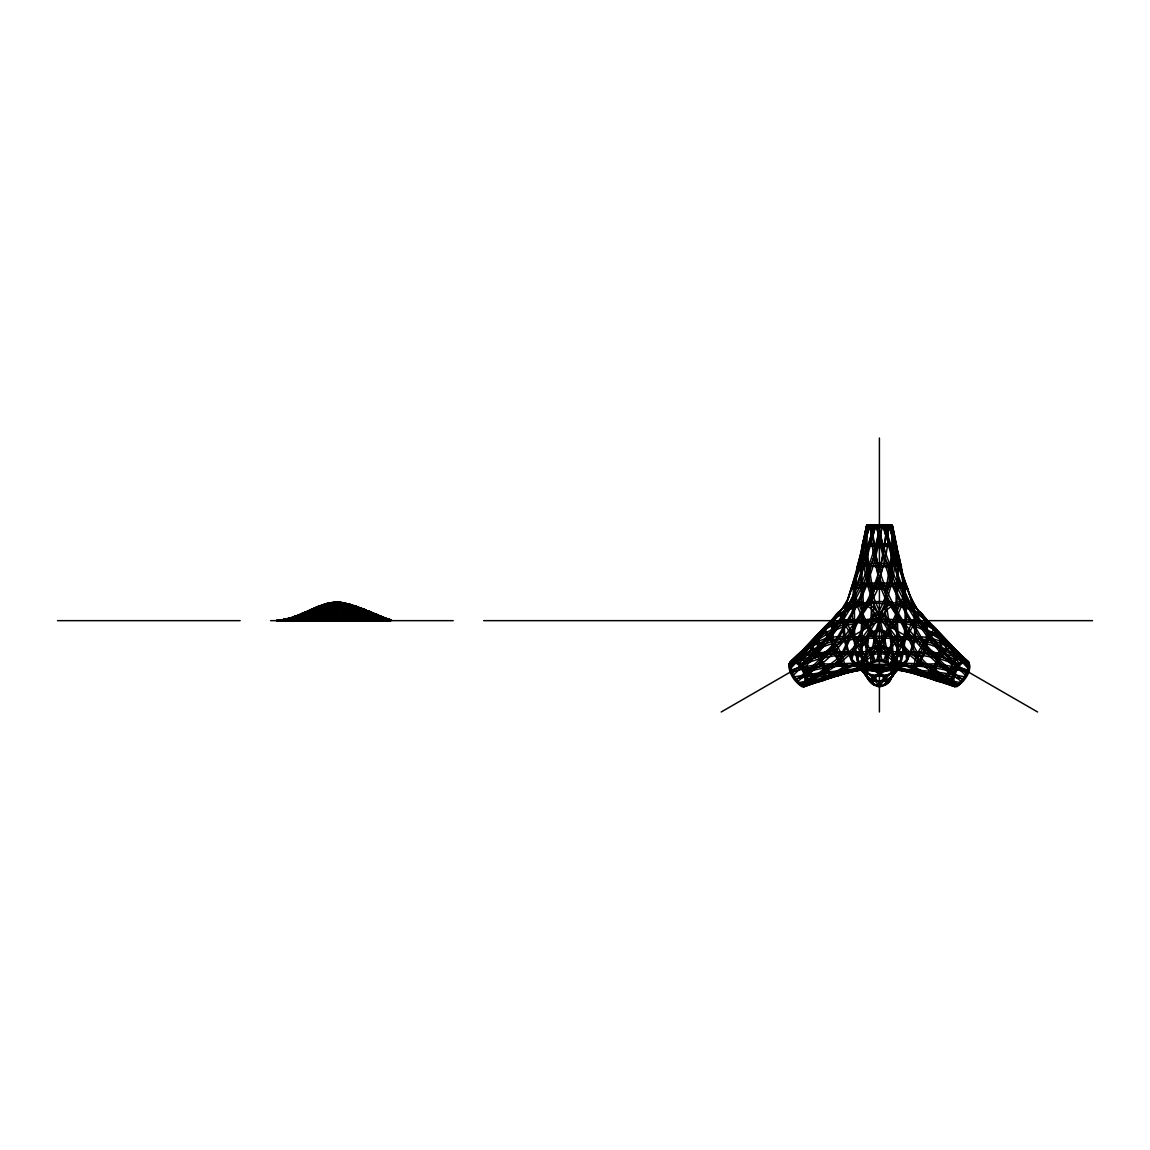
<?xml version="1.0" encoding="UTF-8"?>
<svg xmlns="http://www.w3.org/2000/svg" width="1150" height="1150" viewBox="0 0 1150 1150"><rect width="100%" height="100%" fill="white"/><g stroke="black" fill="none" stroke-linecap="round" stroke-linejoin="round"><path stroke-width="1.5" d="M863.363 604.742L863.19 618.844M873.986 602.801L873.986 608.077L870.607 626.161M916.09 621.489C916.176 631.925 915.515 642.807 910.958 652.366M913.215 668.668L911.102 669.961A61.913 29.814 72.1 0 1 899.631 669.947L891.954 664.988L891.983 659.626L917.872 612.663L920.863 612.433C930.508 628.36 926.986 649.419 917.413 664.556M866.928 544.741L867.359 527.174M927.849 635.332L926.943 624.867L925.046 619.102L922.056 614.143L917.872 612.663M862.543 667.359L864.153 658.217M891.911 654.451L892.084 669.041L893.191 654.206M861.911 615.178L860.43 648.801M862.169 662.199C860.89 669.674 865.059 677.221 872.217 679.851A22.641 21.448 0 0 0 886.679 679.822C895.706 676.646 899.271 665.548 895.045 657.268M940.039 646.156C940.096 640.679 940.484 633.952 936.186 629.898L933.613 629.956C924.428 641.542 911.749 656.822 914.466 672.448L917.082 674.403A37.044 18.227 -78.1 0 0 926.224 674.418C935.453 669.056 938.601 657.584 939.996 647.68M898.38 566.49L896.899 603.994L898.121 640.521M865.648 543.763L865.734 540.529M308.732 617.837L307.97 618.887L309.264 616.472L321.224 607.775L308.804 616.472L308.214 617.866M854.694 590.611L857.512 565.426L868.954 525.579L870.306 526.053C858.36 556.255 851.158 588.297 852.682 620.914M896.583 583.683C898.394 564.19 897.057 544.568 892.443 525.536L892.098 526.082C907.134 589.821 866.583 658.519 806.438 681.677L806.049 680.326C864.843 656.075 904.935 588.829 890.617 525.564L892.874 535.699L893.219 545.287M904.116 638.696L902.563 652.28M892.414 671.931C892.946 693.091 860.602 687.226 866.884 667.747M861.882 637.617L863.104 621.891M861.393 564.348L862.586 545.071L866.726 526.082C851.69 589.821 892.242 658.519 952.387 681.677L952.775 680.326C893.981 656.075 853.889 588.829 868.207 525.564L865.936 535.713M861.724 640.938L862.428 660.043M893.018 548.579L888.131 589.734M854.349 597.123L854.637 637.086M905.093 639.903L903.411 652.381M887.757 535.699L888.432 526.082M904.188 637.086C907.077 599.351 903.268 561.128 889.87 525.579L888.519 526.053C903.196 561.502 909.061 600.084 905.194 638.264M860.401 564.837L862.155 545.344L867.431 525.579M924.054 654.666L918.678 664.786L913.057 670.22A57.457 27.945 74.6 0 1 901.456 670.234L893.809 664.355L894.154 659.841L919.626 613.913M865.763 652.625L867.186 637.589M891.768 546.451C891.063 573.189 879.779 599.696 888.217 626.175M892.069 671.744C892.558 695.534 858.806 686.694 868.48 666.641M871.096 655.716L870.421 663.607L872.002 662.572C877.421 642.951 873.799 605.777 901.226 603.779M896.439 585.336L895.678 620.367M897.963 653.301L896.669 663.449M844.014 620.583C846.759 587.061 866.079 557.937 873.756 525.536L875.739 526.082C867.948 556.327 851.043 583.467 843.611 613.611M866.899 652.927L868.494 638.264M886.477 528.77L886.794 525.536M885.831 535.239L881.144 563.831M901.111 662.86L901.557 659.439L900.249 653.43M289.512 620.267L286.465 621.029L289.124 620.612L304.477 612.389L320.261 609.098L341.449 610.679L365.226 618.571L341.219 610.894L320.045 609.327L304.146 612.562L285.646 621L277.064 620.281L280.442 621.029L284.093 619.318L287.184 620.569L305.311 620.655L311.061 618.887L313.893 619.146L323.984 616.314L341.766 606.323L348.292 604.325L350.879 604.569L355.235 607.832L362.221 619.376M871.542 652.496L875.926 630.703L880.613 614.531M927.806 638.839L924.729 653.258M294.457 618.801L295.751 616.314L298.871 615.811L319.24 606.05L325.292 604.181L337.899 602.945L358.498 607.2L386.759 619.304L389.534 619.562L381.168 617.018M900.551 663.694L901.039 660.402L899.832 654.364M866.712 670.177L866.381 672.304L864.498 669.918M852.064 653.631L851.086 659.626L853.429 663.651M940.542 654.364C941.706 646.918 943.288 637.316 937.595 631.379L935.281 631.321C926.181 642.534 914.063 657.441 916.349 672.736L918.936 674.878A34.5 16.963 -77.9 0 0 928.107 674.878L932.981 670.68M867.445 636.079C875.869 608.149 868.739 580.046 866.022 551.928M880.483 535.713L882.266 526.053L880.167 525.579C869.544 579.341 840.722 629.539 801.349 667.446L802.829 669.041C842.131 630.617 871.326 580.074 882.266 526.053M868.696 636.582L869.529 632.155M879.549 528.813L880.167 525.579M954.802 663.09C955.751 657.829 957.763 650.268 952.588 646.587L950.633 646.559C941.102 653.732 932.089 668.251 936.316 680.354A20.93 9.933 -69 0 0 943.402 680.369L946.033 678.27M902.218 653.976L899.875 661.954M858.992 654.379L857.785 660.316L858.259 663.579M876.314 545.215L878.341 535.296M878.773 543.993L879.462 540.687L880.038 543.95M895.965 668.854L893.32 675.294L886.477 680.383A20.93 19.852 0 0 1 872.275 680.34L865.432 675.208L862.845 668.811M858.576 653.416L857.253 659.525L857.727 662.975M880.483 576.84L882.898 566.116M879.75 570.227L880.814 565.584M877.953 578.076L872.074 597.439L868.049 603.362M867.804 527.189L863.564 544.827M875.136 550.203L875.926 546.868M880.095 578.493C878.485 595.384 866.036 607.258 858.274 621.446M863.176 546.451L848.714 597.425L842.389 608.422L816.601 640.004M869.544 541.736L871.111 535.296M871.901 563.615L873.137 558.555M903.109 653.861C901.226 664.369 894.657 673.181 888.562 681.677L898.553 664.844M878.428 545.646L873.712 564.089M880.497 653.531L878.658 660.761L876.559 660.919L879.98 647.148M875.394 526.01L872.074 538.919M868.351 546.566L865.418 557.808M864.354 545.287L858.964 565.225M866.956 535.627L869.587 526.053M880.9 652.05L886.708 634.901M853.674 650.512L851.992 659.841L854.306 664.355L853.516 663.866L856.046 663.492M870.334 545.459L865.231 563.313M858.547 566.72L848.168 598.029M871.499 565.311L865.562 584.401M940.096 655.874L936.531 665.332M863.679 564.247L854.996 590.266M852.308 652.136L856.937 639.371M873.267 565.8L867.934 582.001M318.564 606.251L317.515 607.372C319.47 621.704 319.729 624.321 317.012 607.531L320.433 605.964L326.082 607.646L332.364 611.34L341.981 619.404L351.411 621.029L341.464 619.433L328.871 609.558L322.575 606.683L318.076 606.424M895.261 664.887L896.943 654.767L897.101 640.938M864.239 566.591L854.996 592.796M862.701 660.56L863.765 657.297M322.805 607.2L324.429 605.446L332.048 602.37C335.886 603.707 333.241 601.062 339.48 603.06M910.038 652.266C926.756 608.149 894.844 567.18 885.069 525.536L883.085 526.082C890.761 557.448 909.664 585.163 915.572 616.788M844.042 652.194L857.526 622.826M894.312 667.977L891.868 675.639L896.109 665.031M332.824 617.421L313.346 618.01L308.056 619.965L291.726 620.971L308.099 619.261L317.989 616.716L334.693 606.136L344.181 602.916L346.136 603.678L349.686 607.861L355.911 619.548M354.789 606.007L359.864 608.293L368.101 619.304L362.71 610.765L357.909 606.869L354.789 606.007L348.479 606.956L330.107 615.969L319.729 618.887L291.223 621.029L293.408 620.209L296.729 615.652L301.401 614.474L310.428 615.595L312.757 616.4L313.202 617.622L309.997 615.782L300.941 614.675L292.431 620.899L283.576 619.807L282.253 620.569M336.777 615.897L314.769 615.451L294.299 619.879L280.787 620.942L278.774 620.267L285.43 620.554L294.874 616.299L299.949 616.213L302.594 614.617L320.836 609.629C336.763 607.157 352.906 609.284 368.216 613.726L373.074 616.113L379.543 616.242L382.404 619.606L378.566 615.437L372.471 612.993L358.254 612.159L355.206 612.95M880.397 645.61L882.855 638.753M859.107 651.978L866.755 637.862M887.714 655.931L885.471 661.897L883.43 661.092L885.874 654.767M280.169 621.029L286.81 619.85L289.412 620.411M908.759 655.529L907.479 658.792L902.635 663.607M864.958 585.939L857.512 602.269M279.436 620.871L277.236 620.224L278.976 620.899L285.128 619.045L289.8 619.318L292.646 617.665L302.306 616.199L314.194 616.285L329.216 614.373L339.437 615.034L352.087 612.317M359.72 620.296L312.728 621.029L291.022 620.296L290.907 621.029L302.479 620.813L303.988 617.507L318.147 607.157L326.643 603.563L331.559 602.83L337.238 603.793L344.871 603.074L353.409 606.05L365.254 615.092L364.823 618.226L357.506 620.008L348.766 619.965L340.371 603.678L336.504 602.327L327.419 606.524L312.469 617.133L298.195 619.965L288.305 620.784L285.344 619.663L283.633 620.554L278.113 620.137L277.251 621.014L280.816 619.965L286.364 620.871M883.947 636.051L888.562 627.325L892.098 623.516M866.755 585.178L862.902 594.464L847.148 623.889M888.303 654.537C890.991 647.119 896.31 639.213 904.964 638.739M854.838 646.329L858.058 638.883M886.535 653.315L891.207 644.704L896.109 639.644M378.522 615.135C362.724 609.644 346.351 601.206 329.245 602.887L322.834 605.058L323.092 609.155L326.557 618.772L359.921 619.649L380.391 618.686M364.291 618.168L364.996 616.659L363.946 614.732M853.789 593.601C840.032 624.982 816.299 650.613 791.689 673.914L792.997 675.639L803.951 664.772M909.664 655.284L907.091 660.661L903.152 664.111M853.602 596.045L842.792 616.299M950.288 669.501C953.566 662.414 957.72 651.418 951.165 645.15L949.038 645.179C939.421 652.654 929.861 667.489 934.447 679.851M951.74 670.306L953.178 667.402M324.501 604.181L322.834 605.058M855.226 606.754L835.274 641.024M905.021 664.556L907.839 659.18L906.861 653.933M857.584 637.891L865.821 624.019M862.586 544.137L872.246 544.137M856.074 623.3L842.289 652.452L837.214 658.921L813.97 676.631M858.82 637.474L866.496 624.881L871.484 619.146L877.321 613.913L880.526 614.071M861.106 648.586L868.207 637.56M900.896 664.571L898.409 669.113L894.398 672.391L888.533 674.418A37.044 36.441 0 0 1 870.262 674.418L864.556 672.448L860.516 669.199L857.972 664.7M864.527 655.902C869.199 642.031 889.597 642.031 894.283 655.888M861.896 613.669C877.076 587.061 890.33 557.376 887.814 526.01L886.204 525.607C885.428 583.769 851.747 640.895 804.497 673.914L805.446 675.639C829.826 660.905 848.01 638.178 861.896 613.669L861.091 586.098M864.929 656.837L866.467 654.077M900.292 665.332L897.891 669.631L894.139 672.808L888.605 674.878A34.5 33.911 0 0 1 870.248 674.878L864.556 672.736L860.833 669.53L858.489 665.203M304.851 617.507L320.534 605.662L331.674 604.512L338.574 605.029L342.067 606.424M845.451 626.836L833.132 646.573L821.201 660.848M891.365 664.614C894.326 657.973 901.068 652.438 908.701 654.048M904.116 664.786L906.732 660.287L905.913 653.258M857.555 620.583L861.436 614.086M862.227 612.792L867.042 604.842M841.153 618.93L825.398 640.564L806.279 662.314M889.266 664.211L894.484 656.751M949.584 670.996L941.678 679.822A22.641 10.724 -68.6 0 1 934.447 679.837M948.649 675.294L950.231 672.937M865.878 585.853L876.113 589.116L877.292 587.377L882.122 587.262L887.326 585.034M314.338 608.106L311.65 610.233L312.124 618.729L311.147 610.406L312.139 608.968L316.696 608.149L325.637 611.742L336.016 620.094L342.628 621.029L335.484 620.109L325.177 611.929L319.111 609.083L313.864 608.321M312.671 617.723L314.841 620.871L317.932 619.836L327.491 619.678L343.778 616.184L354.775 611.829L366.016 610.549L371.939 612.504L376.151 615.494L381.268 616.285L386.716 620.712L388.111 620.181L383.309 620.152L366.85 615.566M881.072 612.979L884.954 607.588L890.689 604.268M843.511 653.746L838.551 660.531L832.485 665.261M287.787 618.484L286.911 619.663L277.754 620.899L297.505 617.737L300.668 615.926L302.479 613.166L304.621 612.548L315.948 614.675L322.287 620.856L325.623 619.836L332.537 621.014L352.676 620.54L362.135 619.318L363.774 618.111M313.217 618.7L313.95 618.384L314.913 620.583L318.809 620.842L355.695 620.195L376.323 620.986L382.476 619.016L381.714 616.831L376.697 614.387L368.791 615.25L354.574 609.73M900.709 666.152L885.054 685.141L883.085 685.644L900.752 666.454M832.384 645.035L820.266 658.993L809.068 669.386M842.835 607.991L826.419 627.742L796.318 660.373M866.784 622.854L876.084 612.663M288.305 620.784L303.557 619.318L312.786 617.205L331.344 604.512L338.057 602.111L339.71 602.37L342.269 605.82L349.298 619.922L339.537 620.957M867.574 652.769L869.803 650.167L877.536 646.559M813.381 643.655L798.042 660.517M891.106 627.756L896.856 623.372M296.916 617.061L301.429 616.515L310.514 617.924L318.363 616.501M336.734 602.054L328.498 603.577L320.85 607.732M796.878 661.782L790.165 669.041L789.346 667.446L795.153 661.552M338.201 606.611L333.112 603.506L328.526 603.175L329.533 608.566L334.061 618.959L329.058 603.074M892.113 670.177L894.413 667.776M867.689 636.626C872.893 627.785 885.946 627.799 891.149 636.626M317.616 616.644L334.291 605.978L341.493 603.175M903.684 665.332L898.409 668.164A86.998 38.281 58 0 1 885.399 668.092M330.438 602.801L328.526 603.175M869.328 636.467L871.599 634.268M820.008 661.997L812.806 668.869M310.514 617.924L312.901 616.903M326.643 603.563L318.147 607.157M348.292 604.325L341.349 606.122L327.923 614.215L318.823 617.852L313.591 619.102L296.082 617.694L291.453 618.499M290.317 617.837L285.214 619.678L287.155 619.807M288.722 618.959L293.236 617.564L306.072 618.801L325.924 617.464M361.172 617.176L355.436 619.318L344.698 620.497L320.505 620.296L344.31 620.454L354.991 619.246L361.172 617.176L360.956 615.696L356.744 611.441M310.586 610.262L306.734 611.57L305.44 618.815L305.282 613.439L306.245 611.757L310.586 610.262L319.24 612.519L328.44 620.037L333.787 621.029M868.667 664.527C874.173 658.591 884.537 658.562 890.086 664.456M305.339 617.162L302.68 619.404L302.464 621L293.523 620.296L302.349 620.971L314.295 619.39C330.079 619.879 346.193 619.821 361.991 620.267M379.414 620.986L380.751 620.296L379.414 620.986L372.312 620.152L358.757 616.098L352.964 618.254L342.844 619.893L323.222 620.957L312.613 620.296L316.336 621.029L319.743 620.267M308.746 616.271C316.854 609.629 327.923 611.527 337.568 610.147M305.253 614.459L296.901 619.634L311.104 611.34M308.66 613.626L322.805 605.705L334.032 602.327L342.887 602.859L350.606 606.524L355.594 610.822M339.71 602.37L334.463 602.816M806.624 671.514L795.642 680.326L797.295 681.677L809.212 672.232M826.534 670.033L830.099 667.173M314.525 610.535L317.228 608.393L328.799 603.678L339.106 602.097M361.862 621L367.166 619.749L372.801 621C373.937 618.944 375.878 622.366 373.678 620.296M372.801 621L374.196 620.296M355.235 606.179L348.896 607.171L330.496 616.098L320.045 618.944L302.479 620.813L302.277 619.807L302.148 620.698L299.331 620.914L277.064 620.281L277.035 621L277.006 620.253L277.394 621.029L279.292 620.152L281.333 620.77L295.622 618.959L314.381 614.287L333.5 612.562L354.042 613.841L365.513 615.94L376.524 619.735L378.034 618.844L377.991 616.328L370.128 611.57L355.911 608.982M373.304 621L367.655 619.735L365.427 621L361.086 620.684L353.683 618.815L339.537 607.214M336.088 602.399L346.682 607.804L357.363 617.895L363.069 619.663L364.996 619.246L367.813 621.029L356.213 619.692M295.723 616.386L293.149 618.254L290.102 618.614M820.539 674.274L824.133 671.729M816.931 676.804L808.263 682.238M294.903 617.061L283.964 620.468L294.918 617.076L315.172 608.221L327.779 604.957C346.624 602.773 364.349 610.147 381.484 616.788M358.8 608.048L364.521 609.414L367.123 611.283L373.477 619.332L367.598 611.426L364.981 609.586L358.8 608.048L351.871 609.385L336.907 615.954L326.384 618.758L308.099 620.784L299.417 620.296M359.231 608.249L352.274 609.615L337.281 616.098L320.807 619.764L302.522 620.296L302.637 621.029L277.394 620.296L281.218 621.029L283.576 619.404L291.683 618.154L317.889 608.422L338.014 605.921L359.159 609.371L368.704 613.18L375.346 614.143L379.816 617.291L382.461 617.449L386.975 619.864L391.086 619.879L387.981 619.951L386.716 618.499L381.527 617.521L378.494 615.351L376.567 615.681L373.29 613.453L368.805 612.663M313.202 617.622L313.763 618.628M354.214 605.604L375.058 613.928L378.019 616.026L390.756 619.778L327.103 618.499L300.696 619.692L288.909 618.341L281.132 620.655L287.601 618.772L289.34 619.404M806.538 681.317L810.261 679.032M830.774 674.461L847.205 665.16M294.314 619.016L310.054 609.845L319.901 607.099L325.91 606.625L339.71 607.832L347.286 609.687L370.918 618.571L355.321 612.087L344.166 616.342L327.836 619.721L308.603 620.957L302.809 619.548L300.394 620.267L293.825 619.447L289.843 620.899L285.991 619.404L279.723 620.008L286.451 619.332L290.217 620.885L315.158 620.123L319.628 620.986L357.751 620.281L378.12 621.029L287.543 620.267M896.957 668.366L883.861 677.997L876.559 686.119L878.658 686.723L889.554 674.461L902.937 665.16M280.658 620.137L282.397 620.871L289.369 618.183L308.516 615.451L329.231 615.351L333.054 616.242M805.259 682.079L800.127 685.141L801.823 685.644L805.69 683.603M377.43 620.856L379.011 620.224L379.917 621M383.41 620.885L384.991 620.253L378.106 620.08L362.638 616.098M721.237 711.979L803.419 664.527M814.286 658.26L845.293 640.363M848.398 638.566L879.405 620.655L910.426 638.566M809.471 647.206L803.893 650.368L790.28 661.897C802.772 648.054 819.591 637.33 838.681 636.611M290.059 618.542L298.727 615.811L319.096 606.151L331.559 602.83M355.681 620.296L328.196 619.289L295.564 620.267L289.556 619.404L285.947 620.885L282.081 619.85L291.626 618.168M310.141 610.492L313.289 610.521M283.892 620.094L294.357 617.751L298.698 615.049L308.43 612.821L320.922 611.915L331.66 612.95M308.229 617.219L310.673 617.78M356.629 611.958L362.293 610.319L368.618 610.995L374.196 614.416L378.264 619.433L372.902 613.238L369.107 612.648L357.363 614.287L341.033 618.959L328.929 620.367L336.433 620.267M281.908 620.267L284.165 620.957L282.771 621.029L284.884 620.583L286.379 618.801L294.4 617.794L320.879 609.385C336.835 606.812 353.021 609.069 368.359 613.611L380.808 618.441L390.08 620.08L384.459 619.577L373.692 615.509L365.729 615.121L353.941 615.609L337.971 619.548L341.104 617.866L350.692 616.558M312.843 610.765L316.25 611.311M796.548 662.041L789.274 665.893L789.633 664.211L799.538 658.749M829.222 675.28L818.239 681.073L804.051 686.723L819.777 681.188L842.993 669.113M902.577 665.591L891.02 670.22A57.457 55.89 0 0 1 867.833 670.234L855.629 665.088M344.181 602.916L341.047 603.031M295.478 618.916L314.424 614.086L326.787 612.576L340.443 612.404L360.238 614.675M335.139 612.921L359.073 618.671L343.016 613.884L317.529 612.059L300.064 616.342L299.287 618.959L299.489 616.443L302.004 613.367L310.155 612.864M292.057 618.872L311.449 613.194L314.64 613.166L317.357 610.765L329.072 605.446L340.213 602.959L345.173 603.175L353.754 606.064L360.956 610.636L364.449 614.761M289.196 620.396L304.276 618.154L311.621 615.911M279.033 620.267L277.179 620.986L279.292 620.152M810.865 646.429L824.924 640.924L838.379 638.739M324.012 604.339L332.925 607.042L347.3 618.527L352.504 618.916L340.472 617.291M309.724 613.094L313.174 613.626M871.355 663.694C877.852 659.611 888.476 661.077 891.552 668.768M377.919 620.856L371.364 619.131L367.641 620.482L356.888 620.971C354.689 620.109 333.141 621.201 353.726 620.281M858.59 565.958L857.196 566.619L870.248 565.958A39.819 12.291 0 0 1 888.548 565.958L901.614 566.605L900.249 565.958M903.555 665.246L890.862 669.961A61.913 59.627 0 0 1 867.934 669.947L854.206 664.988M283.518 621.029C278.099 619.62 286.767 622.092 287.874 619.347L295.622 618.959M329.173 605.576L332.925 607.042M285.459 620.382L287.126 619.606M346.279 615.581L349.672 615.178L358.412 616.774L367.252 614.919M797.999 661.394L803.778 658.777L817.434 655.299M281.118 620.123L278.976 620.899L281.506 619.721L284.021 620.066M282.181 620.267L280.442 621.029L278.616 620.296M901.686 665.376L898.193 666.784M279.048 620.152L281.103 620.77L283.461 619.85M326.212 604.541L329.59 605.36M329.949 602.931L336.461 605.015M872.721 633.176L877.191 631.321L881.849 631.379L886.247 633.276M380.952 620.583L382.777 620.037L383.899 620.885M306.647 617.751L308.502 617.076M378.494 620.942L384.819 620.454L385.768 619.505L387.564 620.885L388.743 620.066L389.505 620.756L390.554 619.735L376.208 617.536L363.357 618.743L343.548 618.47M304.793 616.86L307.021 617.593M334.938 602.054L317.817 606.783L297.62 617.464L294.515 618.096M283.906 620.957L288.564 620.784M350.376 605.202L340.702 602.327L326.37 603.649M283.245 621.029L303.068 620.037L317.989 616.716M866.439 583.726A56.853 19.55 39.4 0 0 854.709 583.74L851.762 587.262L867.704 583.74A56.853 39.1 0 0 1 891.164 583.74L906.919 587.377L908.054 589.116L890.934 585.839A59.944 43.154 0 0 0 867.848 585.853L850.914 589.231L854.335 585.839A59.944 21.577 41.9 0 1 861.393 585.12M371.838 620.957L378.12 619.836L382.907 621L379.831 620.267L369.596 621L363.069 619.663M838.134 623.372C818.814 629.352 806.509 646.717 793.155 660.761L794.708 660.919C808.421 645.739 820.755 625.543 842.001 620.439M891.954 664.988L893.809 664.355M360.812 616.529L371.364 619.879L374.483 617.751L372.758 614.517L368.632 612.303L356.989 614.086L340.673 618.872L315.258 620.942M336.504 602.327L334.363 602.068M305.181 616.716L295.291 616.472L288.132 620.066M286.896 621.029L302.723 620.54L305.469 619.562L311.406 620.598L321.741 619.807M350.879 604.569L347.832 604.152M906.027 665.505C888.404 670.45 869.371 669.444 851.561 665.908M294.501 619.634L315.977 618.499L345.661 619.404L341.838 620.08L338.028 619.16L308.876 618.829L294.299 619.879M383.769 619.548L388.24 619.261L390.137 620.367L388.657 619.102L380.995 617.794L363.601 618.858C352.245 618.556 340.817 617.291 329.331 618.254M895.951 621.374L900.565 619.979M354.401 620.827L367.684 619.088L369.854 617.924L370.128 616.457L364.406 610.391L356.558 606.381L346.653 604.325L341.176 604.569L323.624 610.463L309.048 619.275L323.941 610.592L335.728 605.906L341.464 604.742L351.972 605.044M364.449 620.957L373.707 620.382L377.071 619.045L381.426 620.583M376.711 620.267L374.167 621.029L371.033 620.296L378.982 620.957L383.784 619.476L390.526 620.727L371.479 613.094M803.879 656.722C819.03 650.742 835.346 652.036 851.216 651.762M899.832 652.826L906.2 651.633M343.117 605.518L350.362 610.161L357.765 617.823L363.529 619.634M312.728 613.841L317.156 615.954M375.317 618.686L369.323 620.166L355.178 620.267L362.178 618.844L373.606 618.758L377.056 619.793L378.062 618.657L382.246 618.758M339.48 603.635L343.519 605.403M377.559 619.289L384.977 618.93M324.544 616.184L315.531 617.564L312.771 617.047M321.382 617.191L331.186 616.026M366.433 621.014L380.089 620.396L382.174 619.85L383.137 617.967L377.114 614.574L369.164 615.437L366.893 614.718L358.383 615.911L347.933 619.074L322.891 620.942M354.157 615.854L375.935 615.883L383.238 617.219L387.349 619.318L384.172 618.758L387.291 619.246L382.763 620.784L378.537 619.39L372.701 619.447L366.864 621.029L363.918 620.296M839.788 622.926L852.984 621.474M356.457 620.971L362.264 620.813L368.201 619.146L369.596 616.4L363.989 610.334L351.67 604.914M320.261 618.571L305.728 619.649L291.353 618.571M892.975 585.839L882.122 589.231L876.113 589.116M302.105 621.029L318.924 620.137L325.119 621.029L321.986 620.554L319.197 617.148L316.652 616.098M382.303 619.39L386.802 618.844L388.556 620.094L383.913 617.435L376.452 616.357L360.482 617.924L345.043 616.501L334.607 616.889M348.091 620.971L370.846 619.836L373.118 618.901L373.966 616.213L370.861 612.706L363.601 608.939L348.68 606.625L342.93 607.243L330.999 610.909L315.891 619.203L330.683 610.736L342.643 607.042L348.407 606.438L353.812 606.567L363.242 608.81L370.185 613.223L375.173 613.712L379.227 616.932L382.777 617.018L386.659 619.045L384.488 620.971L377.732 620.296L390.885 620.684L388.686 619.361L386.573 619.764M358.455 621.029L374.21 620.411L378.465 618.844L391.086 619.879L388.916 620.166L374.641 615.336C362.609 607.847 348.479 605.072 334.535 604.138L321.468 606.122L297.462 615.279M351.742 620.181C350.678 621.043 321.899 620.842 345.129 620.281M308.674 621.014L311.923 620.267L316.911 621.029L315.689 620.209L301.904 621L301.918 620.238L334.693 620.871M312.225 620.267L308.991 621.029L305.785 620.296M331.89 604.339L325.953 604.526L316.322 607.186L296.111 621.029L308.444 611.541L316.02 607.301L318.435 607.085M823.472 677.954L806.854 681.202M327.822 616.946L338.086 616.084L360.223 617.78L371.867 616.227L381.714 616.457L385.811 619.836L380.923 620.871L377.832 620.137L359.763 620.914M907.523 665.807L892.271 668.15A86.998 76.561 0 0 1 866.396 668.107L852.581 665.433M880.483 535.239C893.32 585.091 920.115 631.911 957.476 667.446L955.981 669.041C916.694 630.617 887.498 580.074 876.559 526.053L878.658 525.579L883.301 548.579M825.01 677.594L864.268 669.027A121.541 110.199 0 0 1 894.527 668.998L960.652 682.683L959.661 684.221L952.66 682.726M323.581 619.332L327.031 618.585L323.624 609.04L323.351 604.929M364.996 620.655L381.067 619.836L389.117 620.856L386.731 620.008L357.449 620.684L353.481 619.951M806.193 682.726L799.164 684.221L798.172 682.683L805.115 681.49M807.947 682.352L864.398 668.898A109.049 100.424 0 0 1 894.456 668.912L950.906 682.352M294.386 618.01L297.476 617.392L317.601 606.798L326.6 604.325M900.651 637.359L904.432 636.611M363.501 620.152L351.483 620.899L338.876 620.166M347.084 613.669L356.687 619.678M325.436 620.583L361.416 619.965L386.587 620.942L364.291 614.158L352.346 612.548L339.969 615.063L330.467 619.318L333.457 617.248L342.772 614.531M346.136 603.678L343.692 602.816M336.361 618.298L339.94 617.665M357.607 620.267L353.467 621L340.558 620.267M816.658 674.992L794.592 678.902L793.888 676.861L819.188 672.937M332.494 607.229L343.117 615.25M820.166 674.418L856.204 669.113L865.332 668.898M305.354 617.478L304.506 617.478C294.429 626.405 324.904 604.857 328.785 605.331L337.482 603.089L340.688 604.311L346.768 604.426M342.614 615.322L348.924 619.606L359.893 621.029L351.613 620.267L344.497 616.946L336.619 616.17M902.117 619.778L915.227 619.979M902.764 621.848L913.962 621.848M843.64 619.979L853.616 619.376L861.379 620.928M341.033 611.168L365.801 612.864M289.627 619.289L293.207 616.831L295.694 617.133L298.353 615.006L301.616 615.207L310.356 609.701L320.146 606.898L332.752 606.639L339.926 607.646L355.321 612.087M818.958 654.982L834.699 653.818M824.55 672.391L855.988 668.811L875.725 668.567M848.901 654.163L858.59 654.968L863.592 658.749M821.028 664.067L798.258 667.791L790.668 670.177L790.884 672.304L806.61 668.035L828.589 665.62M334.952 605.446L338.359 605.202L353.136 609.169M361.129 616.429L335.973 614.517L311.535 616.098M863.693 636.611C838.968 637.129 814.473 645.236 795.297 661.092L796.332 661.897C815.709 647.105 839.601 639.127 863.923 638.739M294.199 616.587L324.257 607.186C341.406 604.986 358.987 608.293 374.541 615.394L377.531 615.724M357.88 613.281L359.548 613.726L360.309 615.437M915.342 664.096L936.086 663.909M342.671 602.873L336.562 602.111M878.456 668.567L870.191 668.811L863.607 672.031L868.178 678.902L865.907 675.855L865.49 673.152L868.897 670.335L875.984 668.898M822.71 663.909L845.652 664.168M919.08 654.034L911.375 654.163M881.461 544.367L885.529 544.209M868.753 668.898L805.819 678.902L805.819 676.861C858.446 666.856 912.324 665.879 964.936 676.861L964.232 678.902L942.137 674.978M882.884 546.437L885.744 546.351M342.887 602.859L338.819 602.054M886.736 544.194L889.151 544.137M886.966 546.322L889.396 546.279M921.322 665.419L909.176 665.433M874.819 524.745L866.769 524.745L869.831 524.745M903.785 665.433L902.764 665.433C897.23 669.659 889.683 668.826 883.128 668.567M889.424 526.872L874.259 526.872M877.608 524.731L892.055 524.745L871.355 524.745M868.696 526.887L874.676 526.887M877.551 526.872L879.994 526.872M890.071 526.887L892.486 526.887L881.216 526.872M880.138 544.367L869.731 544.137M57.5 620.655L240.149 620.655M270.595 620.655L453.229 620.655M483.676 620.655L879.405 620.655M909.851 620.655L1092.5 620.655M843.108 654.178L847.449 654.163M869.429 526.872L866.87 526.887M877.249 546.48L881.461 546.494M856.161 603.779L845.351 606.179L836.841 613.611L797.122 662.572L798.876 663.607C816.141 645.078 829.136 623.099 845.883 604.268L849.749 602.543A77.639 33.12 54.7 0 1 862.96 602.456M902.707 603.779L913.531 606.208L922.07 613.769L961.702 662.572L959.948 663.607C940.772 645.294 929.991 618.269 909.046 602.528A77.639 33.106 -54.7 0 0 895.821 602.456M284.927 620.296L287.615 621M288.995 620.296L291.87 621M838.221 665.433L849.951 665.548M869.357 546.279L871.815 546.322M286.264 620.152L286.695 619.117L294.443 616.472L308.157 613.065C326.772 611.268 345.949 608.681 364.392 613.985M886.492 544.137L896.253 544.137M893.435 668.898L902.534 669.099L938.63 674.418M873.037 546.351L875.84 546.437M359.806 615.437L360.956 615.696M890.028 668.898L953.005 678.902L953.005 676.861L943.345 675.352L893.665 668.811L880.383 668.567M928.783 654.019L939.866 654.982M285.775 620.382L283.245 619.85M882.812 668.898L889.899 670.321L893.32 673.138L892.917 675.841L890.646 678.902L895.217 672.046L888.677 668.811M894.944 638.739C919.267 639.127 943.129 647.119 962.492 661.897L963.527 661.092C944.337 645.222 919.827 637.114 895.074 636.611M345.647 604.383L349.428 604.584L352.777 606.395M930.264 665.62L935.583 665.994M937.753 664.067L960.523 667.776L968.156 670.177L967.941 672.304L943.992 666.784M289.527 618.657L292.201 618.901M937.264 666.152L940.628 666.468M907.609 651.762L939.751 652.812M852.624 651.633L858.992 652.826M920.474 638.739L933.944 640.938L946.622 645.754M354.071 605.576L340.788 602.384L334.794 602.111M920.101 636.611L926.9 637.344M888.217 668.797C860.602 662.328 831.335 665.649 803.908 672.304L803.361 670.177C829.941 664.226 859.208 659.281 885.414 668.15M867.747 565.958L881.849 566.893L891.106 565.958A39.833 6.153 -15.7 0 1 893.636 565.742M353.366 609.04L345.805 606.654M902.779 663.492L905.352 663.909M357.506 607.488L361.301 608.134M336.246 621L308.66 620.267L299.374 621L296.7 620.195L294.256 620.914L289.987 619.347M857.641 603.779C876.056 603.621 879.276 623.199 882.438 637.359M353.251 609.888L350.506 609.399L338.445 611.814L323.078 619.203L338.143 611.613L350.232 609.169L352.964 609.673M349.485 620.669L278.113 620.137L285.904 620.209M855.097 638.969L863.708 643.023L869.961 653.186M854.378 636.611L858.144 637.344M369.567 620.224L355.796 619.045L345.661 620.31L355.652 618.786L378.566 618.93L378.522 616.457L370.501 611.742L356.184 609.198M363.831 609.816L349.255 604.627M359.792 609.054L370.889 612.964L380.794 618.254M944.322 653.804L954.946 656.722M378.077 615.997L381.512 616.745M366.289 612.26L343.994 604.483L331.344 602.959M930.221 638.121L940.671 641.082M367.181 612.001L371.004 612.907L380.851 618.168M369.538 614.617C371.896 614.445 394.321 626.003 373.434 615.624M868.106 584.171L877.292 587.377M915.673 622.035C937.538 626.29 951.309 645.495 965.669 660.761L964.117 660.919C954.586 650.167 946.105 638.006 934.605 629.251M947.471 656.592L957.936 660.086M858.992 622.481L865.533 625.341L868.753 628.906M881.461 646.587L889.108 650.239L891.279 652.798M920.158 621.402L926.095 623.559L932.018 627.368M938.975 681.159L954.773 686.723L934.274 677.753M860.617 666.784L854.996 665.476L856.089 665.548C864.944 671.183 876.487 668.553 885.816 665.433C908.989 665.031 932.463 666.08 954.917 672.304L955.463 670.177C928.869 664.183 899.616 659.352 873.367 668.164A86.998 38.266 -58.1 0 1 860.387 668.136L856.807 667.029L855.111 665.246M345.834 604.325L342.499 602.931C348.335 607.545 356.299 607.056 362.336 611.34M959.287 658.749L969.191 664.211L969.551 665.893L962.277 662.041M935.094 679.247L926.253 674.806M914.336 668.351L924.744 673.943M953.149 683.603L957.001 685.644L958.697 685.141L952.258 681.303M929.631 675.294L932.722 676.933M911.562 665.146L928.079 674.489M862.931 621.402L865.504 622.84M868.063 604.239C880.713 609.155 880.368 624.809 884.091 635.878M354.358 609.859L376.05 618.643L368.661 615.25M949.397 647.234L955.018 650.426L968.544 661.897L954.457 648.873M913.531 640.363L916.636 642.146M919.727 643.942L949.196 660.948M955.406 664.527L1037.587 711.979M855.83 665.146L869.299 674.489L880.167 686.723L882.266 686.119L874.949 677.982L861.853 668.351M950.576 682.252L941.922 676.818M844.546 668.021L847.723 669.961A61.913 29.814 -72.1 0 0 859.194 669.947L866.87 664.988L866.841 659.626L840.952 612.663L837.962 612.433L833.175 624.033L832.83 640.881M947.284 678.256L951.021 680.541M831.551 673.756C823.098 668.121 820.18 657.211 818.829 647.666M366.117 612.346L369.711 614.546M829.696 674.173L825.772 670.594M315.819 611.541L321.396 614.143L327.908 620.051L333.256 621.029M934.706 671.744L938.285 674.288M862.687 639.63L870.306 648.873L875.394 661.092L873.353 661.897L871.125 655.96M935.166 669.573L946.048 677.494M926.339 665.246L920.374 660.661L915.386 653.947M929.919 668.121L932.305 670.048M812.777 678.256L815.364 680.354A20.93 9.933 69 0 0 822.48 680.383C826.792 668.294 817.722 653.832 808.277 646.587L806.308 646.559L803.404 650.167L803.002 656.837M949.584 672.204L961.529 681.677L963.182 680.326L952.229 671.528M933.973 668.696C916.248 659.238 911.878 639.486 902.721 623.257M333.845 602.097L334.707 602.844M855.643 664.082L851.589 660.531L849.031 655.112M948.534 668.265L938.63 659.079M336.059 605.188L343.289 609.385L347.559 613.582M946.004 668.854C921.078 646.889 906.689 616.041 892.659 586.615M882.122 612.433L892.055 622.869M882.122 614.143L892.314 624.867L899.976 637.445M346.409 604.469L357.19 611.398L358.34 613.252M887.34 634.34L889.525 636.482M856.189 663.607L851.489 658.921L849.548 654.077M963.657 661.552L969.479 667.446L968.659 669.041L961.946 661.782M954.816 664.714L965.827 675.639L967.136 673.914C925.405 638.336 896.526 589.648 887.714 535.325M962.507 660.373L935.856 631.551M937.581 657.944L926.512 645.136M866.784 623.559L869.127 626.103M953.58 663.449C927.029 636.022 904.245 603.908 894.556 566.49M948.649 647.263L958.467 657.987M856.994 665.261L875.739 685.644L873.77 685.141L857.152 664.887M947.6 646.099L935.554 632.399M811.886 677.235L807.76 671.701M932.406 627.742C903.684 601.393 900.321 561.099 890.646 525.579M350.405 604.44L356.816 610.492L361.689 619.347M932.161 628.533C915.659 611.398 905.568 589.72 900.277 566.72M890.603 637.56L894.398 642.505L899.3 652.913M886.046 599.481L900.565 621.489M892.069 637.876L899.717 651.992M923.608 641.111L905.898 611.283L893.909 586.054M908.054 589.116L904.504 585.853A59.944 21.577 -41.9 0 0 897.474 585.12M886.592 597.209L890.876 603.52M810.117 672.29L817.19 679.851A22.641 10.724 68.6 0 0 824.406 679.822C828.906 667.446 819.404 652.553 809.701 645.15L807.587 645.179L804.77 649.132L805.503 662.199M893.004 624.033L901.255 637.934M866.928 660.129L869.558 664.211M870.291 627.368L874.891 636.079M891.739 604.785L901.241 620.54M824.837 669.53L820.008 660.316M841.412 664.556L835.36 652.194L833.434 645.294M892.357 654.077L896.238 663.09L896.281 667.402M901.327 622.869L914.839 652.366M860.502 666.612L870.262 681.677C864.254 673.397 858.561 664.168 856.606 653.976M345.618 603.621L351.009 610.808L355.379 619.562M805.618 667.359L807.041 670.249M834.771 654.666L840.147 664.786L845.768 670.22A57.457 27.945 -74.6 0 0 857.368 670.234L865.016 664.355L864.671 659.841L839.198 613.913L836.769 614.143L831.881 624.867L831.019 638.839M807.113 666.569L808.565 669.559M339.178 602.356L339.753 603.606M901.902 639.414L906.013 650.469M900.752 638.839L905.524 651.863M885.112 598.244L881.144 588.584L878.744 578.522M847.766 652.194L843.999 639.414M886.018 595.657L882.352 584.617M890.848 581.886L885.529 565.685M906.919 587.377L906.056 585.019L904.087 583.74A56.853 19.55 -39.4 0 0 892.357 583.74M873.957 639.616L877.924 652.036M875.969 638.768L877.939 644.259M862.716 665.031L866.956 675.639L865.03 669.458M893.306 584.531L887.354 565.426M848.916 652.452L845.451 639.961M280.816 620.986L280.025 620.296L280.269 621L281.937 619.778L284.582 621.029L286.551 620.296L291.324 621M862.615 661.811L864.512 667.977M894.053 564.837L888.461 545.344M834.095 653.258L831.234 640.334M899.846 565.225L889.238 526.053M333.989 602.931L340.989 618.657L342.154 619.275L334.535 602.887M878.844 647.163L882.266 660.919L880.167 660.761L878.327 653.516M885.083 563.989L880.383 545.603M883.43 526.01L885.874 535.613M855.715 653.861L857.411 660.761M886.118 560.309L886.952 563.73M892.098 526.082L905.582 588.584L904.849 598.244L894.93 621.489L880.282 646.056L874.331 653.947L866.122 660.661L805.503 685.644L865.389 658.792L872.994 652.266L878.542 644.747L892.989 620.54L903.038 597.209L903.972 587.909L892.256 525.607L896.669 545.344L898.423 564.837M307.97 618.887L308.042 620.885L309.379 621.029L308.459 620.626L308.444 618.542M885.471 525.607L886.219 528.842M878.011 565.556L879.074 570.199M883.214 640.651L886.822 662.572L888.389 663.607L887.728 655.701M875.926 566.145L877.996 575.316M855.413 652.381L852.783 626.218M884.882 639.342L887.283 652.467M803.074 658.217L804.023 663.061M875.984 555.076L877.666 563.816M878.658 525.579L879.276 528.827M876.559 526.053L878.341 535.627M889.036 630.703L890.129 636.626M875.064 550.031L872.979 535.21M891.94 667.733L892.472 670.723M856.261 652.28L854.867 641.916M874 597.511L869.256 567.985M890.373 630.027L891.379 636.051M818.283 654.379L817.334 648.586L817.866 637.56L819.404 633.176L821.33 631.321L823.673 631.379C832.629 642.692 844.876 657.527 842.432 672.808L839.902 674.878A34.5 16.963 77.9 0 1 830.731 674.878M889.87 626.937L886.88 608.422L886.866 598.029M862.155 663.449L860.847 653.301M360.424 615.681L360.64 617.148M890.33 638.308L891.926 652.984M866.252 664.714L866.741 669.041L866.913 654.408M843.683 637.776L842.734 621.446M891.624 637.56L893.061 652.582M844.905 636.726L844.014 622.207M868.71 564.506L867.057 546.365M895.721 621.891L896.943 637.617M870.392 526.082L871.082 535.727M865.605 545.373L865.806 548.651M891.394 525.579L891.523 528.799M891.667 532.019L891.897 544.827M861.465 565.973L863.363 603.146M865.634 654.264L865.792 658.792M898.179 642.174L898.394 648.801M860.962 584.43L860.444 566.49M854.019 587.377L854.062 589.116M818.786 646.142C818.728 640.694 818.354 634.067 822.552 629.956L825.082 629.898C834.397 641.384 846.946 656.751 844.402 672.391L841.728 674.418A37.044 18.227 78.1 0 1 832.586 674.418M879.405 438.021L879.405 527.548M879.405 541.88L879.405 570.529M879.405 577.688L879.405 608.12M879.405 613.496L879.405 643.942M879.405 647.522L879.405 681.548M879.405 685.127L879.405 711.979M868.997 668.639A167.929 55.574 -37.4 0 1 882.999 668.725M906.171 638.423A127.319 31.438 26.2 0 1 920.201 638.552M904.619 636.741A136.749 36.886 29 0 1 920.374 636.827M838.408 636.827A136.749 36.901 -29 0 1 854.177 636.741M838.652 638.552A127.305 31.424 -26.2 0 1 849.62 638.178M875.783 668.711A167.929 55.545 37.4 0 1 889.769 668.624M865.303 668.668A167.972 111.162 0 0 1 893.464 668.668M863.736 636.784A136.764 73.816 0 0 1 895.031 636.784M863.894 638.581A127.319 62.862 0 0 1 894.988 638.581M890.646 563.816A37.303 5.592 -15.2 0 1 899.889 563.816L901.097 564.506L888.648 563.816A37.303 11.184 0 0 0 870.205 563.816L857.727 564.492L858.921 563.816A37.303 5.592 15.2 0 1 868.149 563.816M872.304 544.166A22.899 3.436 0 0 1 886.449 544.151M889.568 546.25A24.797 1.826 -7.3 0 1 896.727 546.264L886.664 546.279A24.797 3.637 0 0 0 872.174 546.25L862.155 546.279A24.797 1.826 7.3 0 1 865.936 546.106M888.993 544.166A22.899 1.711 -7.5 0 1 896.181 544.151M862.658 544.137A22.899 1.711 7.5 0 1 864.254 544.008M896.957 668.337A50.959 25.472 -89.2 0 1 914.336 668.38M844.474 668.394A50.959 25.487 89.2 0 1 848.901 666.023M851.791 665.376A50.959 25.487 89.2 0 1 861.853 668.322M951.582 680.671L952.229 685.098L955.089 686.133C962.837 681.188 971.161 670.177 967.351 660.79L965.986 660.129C956.556 660.948 952.775 672.621 951.582 680.671M953.58 681.332L954.141 685.673L956.814 686.708C964.146 681.835 972.656 671.226 968.746 662.184C959.1 659.841 954.557 673.756 953.58 681.332M871.01 526.01C870.837 584.717 905.625 642.706 953.379 675.639L954.327 673.914C907.077 640.895 873.396 583.769 872.62 525.607L871.01 526.01M887.915 681.188L886.233 684.221C885.629 676.056 876.616 672.103 870.205 668.898A109.034 50.212 -64 0 0 855.169 668.912L822.954 680.498L805.977 684.221L806.538 682.683L823.932 679.693L857.009 669.027A121.526 55.085 -61.7 0 1 872.146 669.012L883.746 675.496L887.915 681.188M872.764 682.352L872.591 684.221L871.053 682.683L871.226 679.693L875.049 675.524L886.679 669.027A121.541 55.099 61.7 0 1 901.787 668.998L934.806 679.679L952.286 682.683L952.847 684.221L935.956 680.527L903.656 668.898A109.034 50.212 64 0 0 888.634 668.898L877.177 675.812L872.764 682.352M858.533 565.556L854.852 587.909L855.787 597.209L865.835 620.54L875.035 636.683L885.831 652.266L893.435 658.792L953.321 685.644L892.702 660.661L884.494 653.947L878.542 646.056L863.894 621.489L853.976 598.244L853.242 588.584L866.568 525.607L858.533 565.556M969.105 662.572L968.932 663.607C944.509 642.562 926.871 607.804 892.63 602.528A77.639 66.211 0 0 0 866.094 602.499C831.953 607.991 814.272 642.519 789.892 663.607L789.719 662.572C817.65 638.178 841.283 598.072 883.904 603.779C922.185 603.362 942.871 640.579 969.105 662.572M790.51 662.457C789.576 671.787 795.958 681.375 803.735 686.133L805.604 686.148C810.089 677.364 803.131 661.538 792.839 660.129L790.51 662.457M789.087 663.723C788.124 672.793 794.578 681.979 802.01 686.708L803.764 686.679C808.033 678.356 800.817 660.186 790.079 662.184L789.087 663.723M959.33 664.211L958.352 665.893C932.003 653.056 902.161 653.358 873.583 654.163C848.772 652.884 823.199 655.198 800.472 665.893L799.494 664.211C825.973 650.814 856.261 651.173 885.169 652.036C910.34 650.656 936.402 652.984 959.33 664.211M800.026 653.286L791.847 660.919C816.557 637.057 848.369 617.679 884.178 621.474C916.837 620.08 944.136 640.033 966.977 660.919C945.027 638.293 917.226 618.111 884.178 619.376C852.337 616.644 821.732 630.358 800.026 653.286M956.369 686.119L955.535 686.723L884.997 664.312L873.669 664.326L803.289 686.723L802.456 686.119L862.011 668.366A50.959 50.959 0 0 1 896.784 668.351L956.369 686.119"/></g></svg>
